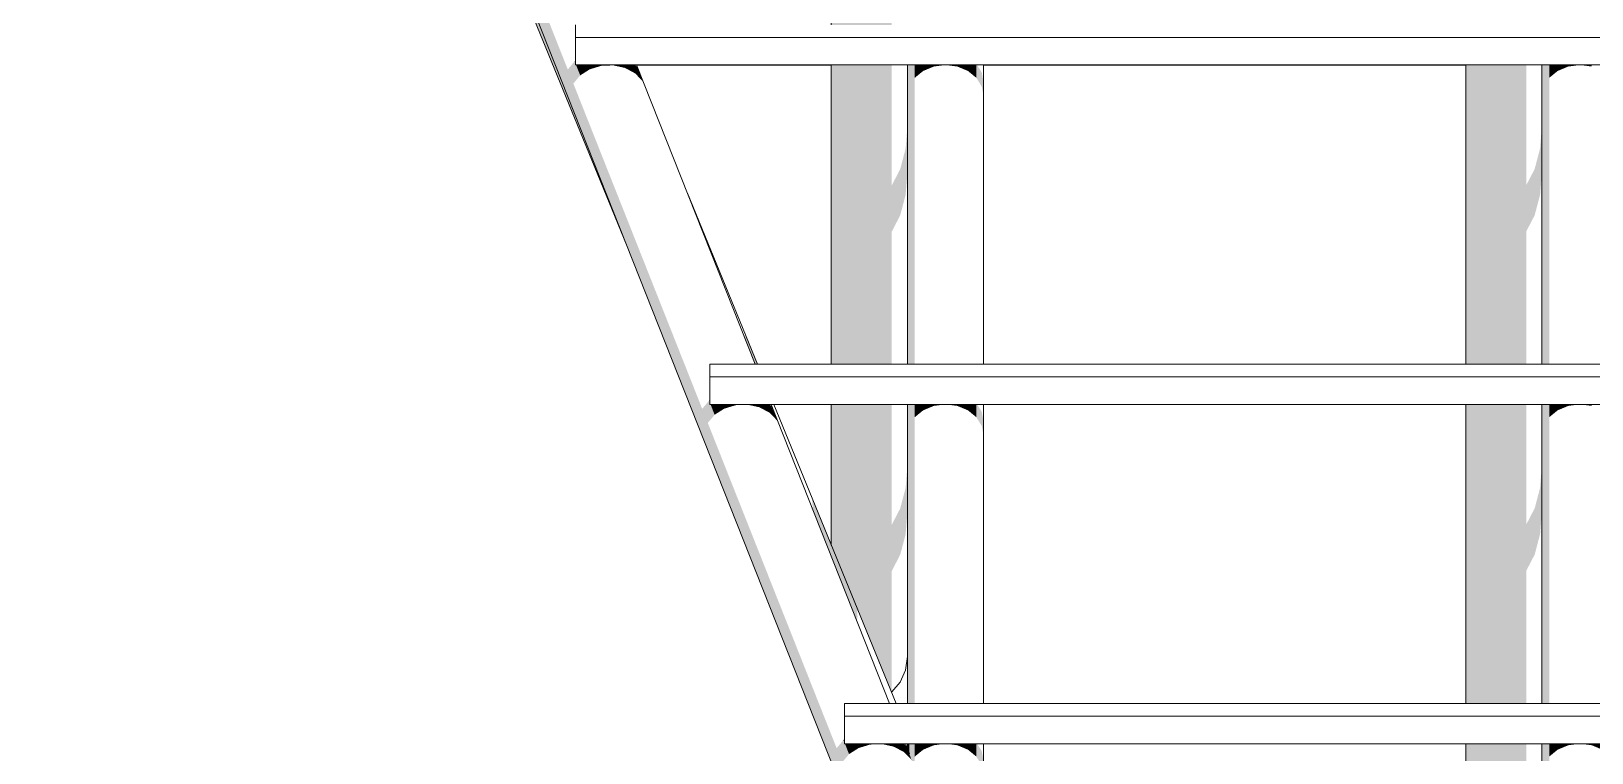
# Model space of a CAD drawing. Header units: millimetres. Extents: x -71878 to 121433, y -67383 to 83273.
# Drawn here: x 31349 to 33809, y -34814 to -33676 of the extents above; entities that cross this region are included whole.
import ezdxf

# ---------------------------------------------------------------- set-up
doc = ezdxf.new("R2010")
doc.units = ezdxf.units.MM
doc.header["$MEASUREMENT"] = 0
for name, color, linetype in [('COLUMNAS', 7, 'Continuous'), ('ENTIRADO', 7, 'Continuous'), ('Vigas', 7, 'Continuous')]:
    doc.layers.add(name, color=color, linetype=linetype)
for name, color, linetype, lineweight in [('COLUMNAS_Pluma_Nº__1', 7, 'Continuous', 0), ('ENTIRADO_Pluma_Nº__21', 7, 'Continuous', 5), ('Vigas_Pluma_Nº__21', 7, 'Continuous', 5)]:
    doc.layers.add(name, color=color, linetype=linetype, lineweight=lineweight)
for name, color, linetype, lineweight, true_color in [('COLUMNAS_Pluma_Nº__3', 7, 'Continuous', 0, 0x646464), ('ENTIRADO_Pluma_Nº__3', 7, 'Continuous', 0, 0x646464), ('Vigas_Pluma_Nº__3', 7, 'Continuous', 0, 0x646464)]:
    doc.layers.add(name, color=color, linetype=linetype, lineweight=lineweight, true_color=true_color)

# ---------------------------------------------------------------- blocks, each defined once
blk = doc.blocks.new('Elem Sección_43_2')
at = {"layer": 'Vigas_Pluma_Nº__3', "linetype": 'Continuous', "lineweight": 0, "true_color": 0x191919}
for points in [[(-41496.1, 9209.5), (-39951.8, 5307.3), (-39948.8, 5328.1), (-41493.2, 9230.7)], [(-39951.8, 5307.3), (-41496.1, 9209.5), (-41493.2, 9188.3), (-39948.8, 5285.7)], [(-40650.4, 7101), (-40641.6, 7078.7), (-40630.8, 7091.6), (-40637.3, 7108), (-40638.3, 7108), (-40638.3, 7110.4), (-40639.6, 7113.8)], [(-40638.3, 7110.4), (-40638.3, 7114.7), (-40639.6, 7113.8)], [(-40630.8, 7091.6), (-40615.7, 7101.2), (-40618.3, 7108), (-40637.3, 7108)], [(-40615.7, 7101.2), (-40597.6, 7106.7), (-40598.2, 7108), (-40618.3, 7108)], [(-40597.6, 7106.7), (-40578.5, 7107.4), (-40578.7, 7108), (-40598.2, 7108)], [(-40578.5, 7107.4), (-40560.2, 7103.4), (-40562, 7108), (-40578.7, 7108)], [(-40560.2, 7103.4), (-40544.4, 7094.9), (-40549.5, 7108), (-40562, 7108)], [(-40549.5, 7108), (-40544.4, 7094.9), (-40532.7, 7082.9), (-40541.5, 7105.1), (-40544.3, 7108)], [(-40532.7, 7082.9), (-40526.2, 7068.5), (-40535, 7090.7), (-40541.5, 7105.1)], [(-40438.5, 6565.6), (-40429.7, 6543.3), (-40418.9, 6556.2), (-40425.4, 6572.6), (-40426.4, 6572.6), (-40426.4, 6575), (-40427.7, 6578.4)], [(-40426.4, 6575), (-40426.4, 6579.3), (-40427.7, 6578.4)], [(-40418.9, 6556.2), (-40403.8, 6565.8), (-40406.5, 6572.6), (-40425.4, 6572.6)], [(-40403.8, 6565.8), (-40385.8, 6571.3), (-40386.3, 6572.6), (-40406.5, 6572.6)], [(-40385.8, 6571.3), (-40366.6, 6572), (-40366.9, 6572.6), (-40386.3, 6572.6)], [(-40366.6, 6572), (-40348.3, 6568), (-40350.1, 6572.6), (-40366.9, 6572.6)], [(-40348.3, 6568), (-40332.5, 6559.5), (-40337.7, 6572.6), (-40350.1, 6572.6)], [(-40337.7, 6572.6), (-40332.5, 6559.5), (-40320.8, 6547.5), (-40329.6, 6569.7), (-40332.4, 6572.6)], [(-40329.6, 6569.7), (-40320.8, 6547.5), (-40314.4, 6533.1), (-40323.2, 6555.3)], [(-40217.8, 6007.9), (-40207.1, 6020.8), (-40213.5, 6037.2), (-40214.5, 6037.2), (-40214.5, 6039.6), (-40215.9, 6043), (-40226.6, 6030.1)], [(-40214.5, 6039.6), (-40214.5, 6043.9), (-40215.9, 6043)], [(-40207.1, 6020.8), (-40191.9, 6030.4), (-40194.6, 6037.2), (-40213.5, 6037.2)], [(-40191.9, 6030.4), (-40173.9, 6035.9), (-40174.4, 6037.2), (-40194.6, 6037.2)], [(-40173.9, 6035.9), (-40154.8, 6036.6), (-40155, 6037.2), (-40174.4, 6037.2)], [(-40154.8, 6036.6), (-40136.4, 6032.5), (-40138.2, 6037.2), (-40155, 6037.2)], [(-40136.4, 6032.5), (-40120.6, 6024.1), (-40125.8, 6037.2), (-40138.2, 6037.2)], [(-40120.6, 6024.1), (-40108.9, 6012.1), (-40117.7, 6034.3), (-40120.5, 6037.2), (-40125.8, 6037.2)], [(-40106.5, 6006), (-40112, 6021.1), (-40113.1, 6024.5), (-40117.1, 6034.6), (-40113.5, 6025), (-40117.7, 6034.3), (-40108.9, 6012.1), (-40108.1, 6010.3), (-40106.9, 6007)]]:
    blk.add_hatch(color=250, dxfattribs=at).paths.add_polyline_path(points)
at = {"layer": 'Vigas_Pluma_Nº__21', "linetype": 'Continuous'}
for p, q in [((-39948.8, 5285.7), (-41493.2, 9188.3)), ((-40355, 6635.9), (-40541.9, 7108)), ((-40143.1, 6100.4), (-40330, 6572.6)), ((-40113.1, 6024.5), (-40118.1, 6037.2)), ((-40113.1, 6024.5), (-40112, 6021.1))]:
    blk.add_line(p, q, dxfattribs=at)
blk = doc.blocks.new('Elem Sección_132_2')
at = {"layer": 'COLUMNAS_Pluma_Nº__3', "linetype": 'Continuous', "lineweight": 0, "true_color": 0x191919}
for points in [[(-41293.2, 8627.9), (-40602.8, 6938.2), (-40837.5, 7531.4), (-41285.8, 8628.4), (-41287.7, 8622.5)], [(-40602.8, 6938.2), (-41293.2, 8627.9), (-41287.4, 8610.1), (-40557.6, 6824.1)], [(-40374.6, 6685.3), (-40356, 6638.4), (-40354.3, 6635.9), (-40351.5, 6635.9), (-40367.7, 6675.4)], [(-40265, 6424.2), (-40264.6, 6411.3), (-40193.7, 6237.7), (-40194.1, 6250.6)], [(-40194.7, 6230.8), (-40193.7, 6237.7), (-40264.6, 6411.3), (-40265, 6408.5)]]:
    blk.add_hatch(color=250, dxfattribs=at).paths.add_polyline_path(points)
at = {"layer": 'COLUMNAS_Pluma_Nº__1', "linetype": 'Continuous'}
for p, q in [((-41287.4, 8610.1), (-40557.6, 6824.1)), ((-40461.8, 6905.7), (-40351.5, 6635.9)), ((-40325.7, 6572.6), (-40132.8, 6100.4))]:
    blk.add_line(p, q, dxfattribs=at)
blk = doc.blocks.new('Elem Sección_147_2')
at = {"layer": 'Vigas_Pluma_Nº__3', "linetype": 'Continuous', "lineweight": 0, "true_color": 0x191919}
for points in [[(-39112, 7108), (-39115, 7108), (-39115, 6635.9), (-39112, 6635.9)], [(-39112, 6635.9), (-39103.5, 6635.9), (-39103.5, 7108), (-39112, 7108)], [(-39103.5, 7087.7), (-39090.2, 7098.6), (-39090.2, 7108), (-39103.5, 7108)], [(-39090.2, 7098.6), (-39073.5, 7105.6), (-39073.5, 7108), (-39090.2, 7108)], [(-39073.5, 7105.6), (-39055, 7108), (-39073.5, 7108)], [(-39055, 7108), (-39036.4, 7105.6), (-39036.4, 7108)], [(-39115, 6572.6), (-39115, 6100.4), (-39112, 6100.4), (-39112, 6572.6)], [(-39112, 6572.6), (-39112, 6100.4), (-39103.5, 6100.4), (-39103.5, 6572.6)], [(-39103.5, 6552.3), (-39090.2, 6563.2), (-39090.2, 6572.6), (-39103.5, 6572.6)], [(-39090.2, 6563.2), (-39073.5, 6570.2), (-39073.5, 6572.6), (-39090.2, 6572.6)], [(-39073.5, 6570.2), (-39055, 6572.6), (-39073.5, 6572.6)], [(-39055, 6572.6), (-39036.4, 6570.2), (-39036.4, 6572.6)], [(-39115, 6037.2), (-39115, 5565), (-39112, 5565), (-39112, 6037.2)], [(-39112, 6037.2), (-39112, 5565), (-39103.5, 5565), (-39103.5, 6037.2)], [(-39103.5, 6016.9), (-39090.2, 6027.8), (-39090.2, 6037.2), (-39103.5, 6037.2)], [(-39090.2, 6027.8), (-39073.5, 6034.8), (-39073.5, 6037.2), (-39090.2, 6037.2)], [(-39073.5, 6034.8), (-39055, 6037.2), (-39073.5, 6037.2)], [(-39036.4, 6037.2), (-39055, 6037.2), (-39036.4, 6034.8)], [(-39036.4, 6034.8), (-39019.7, 6027.8), (-39019.7, 6037.2), (-39036.4, 6037.2)]]:
    blk.add_hatch(color=250, dxfattribs=at).paths.add_polyline_path(points)
at = {"layer": 'Vigas_Pluma_Nº__21', "linetype": 'Continuous'}
for p, q in [((-39115, 6635.9), (-39115, 7108)), ((-39115, 6100.4), (-39115, 6572.6)), ((-39115, 5565), (-39115, 6037.2))]:
    blk.add_line(p, q, dxfattribs=at)
blk = doc.blocks.new('Elem Sección_148_2')
at = {"layer": 'Vigas_Pluma_Nº__3', "linetype": 'Continuous', "lineweight": 0, "true_color": 0x191919}
for points in [[(-40112, 7108), (-40115, 7108), (-40115, 6635.9), (-40112, 6635.9)], [(-40112, 7108), (-40112, 6635.9), (-40103.5, 6635.9), (-40103.5, 7108)], [(-40103.5, 7087.7), (-40090.2, 7098.6), (-40090.2, 7108), (-40103.5, 7108)], [(-40090.2, 7098.6), (-40073.5, 7105.6), (-40073.5, 7108), (-40090.2, 7108)], [(-40073.5, 7105.6), (-40055, 7108), (-40073.5, 7108)], [(-40055, 7108), (-40036.4, 7105.6), (-40036.4, 7108)], [(-40036.4, 7105.6), (-40019.7, 7098.6), (-40019.7, 7108), (-40036.4, 7108)], [(-40019.7, 7098.6), (-40006.4, 7087.7), (-40006.4, 7108), (-40019.7, 7108)], [(-40006.4, 7108), (-40006.4, 7087.7), (-39997.9, 7074), (-39997.9, 7096.2), (-40005.2, 7108)], [(-39997.9, 7074), (-39995, 7058.8), (-39995, 7081), (-39997.9, 7096.2)], [(-40115, 6572.6), (-40115, 6100.4), (-40112, 6100.4), (-40112, 6572.6)], [(-40112, 6572.6), (-40112, 6100.4), (-40103.5, 6100.4), (-40103.5, 6572.6)], [(-40103.5, 6552.3), (-40090.2, 6563.2), (-40090.2, 6572.6), (-40103.5, 6572.6)], [(-40090.2, 6563.2), (-40073.5, 6570.2), (-40073.5, 6572.6), (-40090.2, 6572.6)], [(-40073.5, 6570.2), (-40055, 6572.6), (-40073.5, 6572.6)], [(-40036.4, 6572.6), (-40055, 6572.6), (-40036.4, 6570.2)], [(-40036.4, 6570.2), (-40019.7, 6563.2), (-40019.7, 6572.6), (-40036.4, 6572.6)], [(-40019.7, 6563.2), (-40006.4, 6552.3), (-40006.4, 6572.6), (-40019.7, 6572.6)], [(-40006.4, 6572.6), (-40006.4, 6552.3), (-39997.9, 6538.6), (-39997.9, 6560.8), (-40005.2, 6572.6)], [(-39997.9, 6538.6), (-39995, 6523.4), (-39995, 6545.6), (-39997.9, 6560.8)], [(-40112, 6037.2), (-40115, 6037.2), (-40115, 6029.2), (-40113.1, 6024.5), (-40112, 6021.1)], [(-40112, 6021.1), (-40106.5, 6006), (-40103.5, 5991.4), (-40103.5, 6037.2), (-40112, 6037.2)], [(-40103.5, 6037.2), (-40103.5, 6016.9), (-40090.2, 6027.8), (-40090.2, 6037.2)], [(-40090.2, 6027.8), (-40073.5, 6034.8), (-40073.5, 6037.2), (-40090.2, 6037.2)], [(-40073.5, 6037.2), (-40073.5, 6034.8), (-40055, 6037.2)], [(-40055, 6037.2), (-40036.4, 6034.8), (-40036.4, 6037.2)], [(-40036.4, 6037.2), (-40036.4, 6034.8), (-40019.7, 6027.8), (-40019.7, 6037.2)], [(-40019.7, 6037.2), (-40019.7, 6027.8), (-40006.4, 6016.9), (-40006.4, 6037.2)], [(-40006.4, 6037.2), (-40006.4, 6016.9), (-39997.9, 6003.2), (-39997.9, 6025.4), (-40005.2, 6037.2)], [(-39997.9, 6003.2), (-39995, 5988), (-39995, 6010.2), (-39997.9, 6025.4)]]:
    blk.add_hatch(color=250, dxfattribs=at).paths.add_polyline_path(points)
at = {"layer": 'Vigas_Pluma_Nº__21', "linetype": 'Continuous'}
for p, q in [((-40115, 7108), (-40115, 6635.9)), ((-39995, 7108), (-39995, 6635.9)), ((-40115, 6572.6), (-40115, 6100.4)), ((-39995, 6572.6), (-39995, 6100.4)), ((-40115, 6037.2), (-40115, 6029.2)), ((-39995, 6037.2), (-39995, 5835.5))]:
    blk.add_line(p, q, dxfattribs=at)
blk = doc.blocks.new('Elem Sección_165_2')
at = {"layer": 'Vigas_Pluma_Nº__3', "linetype": 'Continuous', "lineweight": 0, "true_color": 0x191919}
for points in [[(-39232, 7108), (-39235, 7108), (-39235, 6635.9), (-39232, 6635.9)], [(-39232, 7108), (-39232, 6635.9), (-39223.5, 6635.9), (-39223.5, 7108)], [(-39210.2, 7108), (-39223.5, 7108), (-39223.5, 6635.9), (-39210.2, 6635.9)], [(-39193.5, 7108), (-39210.2, 7108), (-39210.2, 6635.9), (-39193.5, 6635.9)], [(-39175, 7108), (-39193.5, 7108), (-39193.5, 6635.9), (-39175, 6635.9)], [(-39175, 7108), (-39175, 6635.9), (-39156.4, 6635.9), (-39156.4, 7108)], [(-39139.7, 7108), (-39156.4, 7108), (-39156.4, 6635.9), (-39139.7, 6635.9)], [(-39115, 7012.1), (-39117.9, 6976.3), (-39117.9, 6903.3), (-39115, 6939.1)], [(-39117.9, 6976.3), (-39126.4, 6944), (-39126.4, 6871), (-39117.9, 6903.3)], [(-39126.4, 6944), (-39139.7, 6918.3), (-39139.7, 6845.4), (-39126.4, 6871)], [(-39235, 6572.6), (-39235, 6100.4), (-39232, 6100.4), (-39232, 6572.6)], [(-39232, 6572.6), (-39232, 6100.4), (-39223.5, 6100.4), (-39223.5, 6572.6)], [(-39223.5, 6572.6), (-39223.5, 6100.4), (-39210.2, 6100.4), (-39210.2, 6572.6)], [(-39193.5, 6572.6), (-39210.2, 6572.6), (-39210.2, 6100.4), (-39193.5, 6100.4)], [(-39193.5, 6100.4), (-39175, 6100.4), (-39175, 6572.6), (-39193.5, 6572.6)], [(-39175, 6572.6), (-39175, 6100.4), (-39156.4, 6100.4), (-39156.4, 6572.6)], [(-39156.4, 6572.6), (-39156.4, 6100.4), (-39139.7, 6100.4), (-39139.7, 6572.6)], [(-39115, 6476.7), (-39117.9, 6440.9), (-39117.9, 6367.9), (-39115, 6403.7)], [(-39117.9, 6440.9), (-39126.4, 6408.6), (-39126.4, 6335.6), (-39117.9, 6367.9)], [(-39126.4, 6408.6), (-39139.7, 6383), (-39139.7, 6310), (-39126.4, 6335.6)], [(-39235, 6037.2), (-39235, 5684), (-39232, 5684), (-39232, 6037.2)], [(-39232, 6037.2), (-39232, 5684), (-39223.5, 5684), (-39223.5, 6037.2)], [(-39223.5, 5684), (-39210.2, 5684), (-39210.2, 6037.2), (-39223.5, 6037.2)], [(-39193.5, 6037.2), (-39210.2, 6037.2), (-39210.2, 5684), (-39193.5, 5684)], [(-39175, 6037.2), (-39193.5, 6037.2), (-39193.5, 5684), (-39175, 5684)], [(-39156.4, 6037.2), (-39175, 6037.2), (-39175, 5684), (-39156.4, 5684)], [(-39156.4, 5684), (-39139.7, 5684), (-39139.7, 6037.2), (-39156.4, 6037.2)]]:
    blk.add_hatch(color=250, dxfattribs=at).paths.add_polyline_path(points)
at = {"layer": 'Vigas_Pluma_Nº__21', "linetype": 'Continuous'}
for p, q in [((-39235, 6635.9), (-39235, 7108)), ((-39235, 6100.4), (-39235, 6572.6)), ((-39235, 5684), (-39235, 6037.2))]:
    blk.add_line(p, q, dxfattribs=at)
blk = doc.blocks.new('Elem Sección_166_2')
at = {"layer": 'Vigas_Pluma_Nº__3', "linetype": 'Continuous', "lineweight": 0, "true_color": 0x191919}
for points in [[(-40235, 9215.3), (-40232, 9193.9), (-40223.5, 9174.7), (-40213.8, 9163.6), (-40150, 9163.6), (-40157.1, 9149.5), (-40156.4, 9149.6), (-40139.7, 9159.4), (-40126.4, 9174.7), (-40117.9, 9193.9), (-40115, 9215.3), (-40117.9, 9236.6), (-40119.8, 9240.9), (-40230.1, 9240.9), (-40232, 9236.6)], [(-40235, 9215.3), (-40235, 9136.3), (-40232, 9136.3), (-40232, 9193.9)], [(-40117.9, 9193.9), (-40117.9, 9140.1), (-40115, 9169.8), (-40115, 9170.7), (-40115, 9215.3)], [(-40232, 9193.9), (-40232, 9136.3), (-40223.5, 9136.3), (-40223.5, 9174.7)], [(-40223.5, 9174.7), (-40223.5, 9136.3), (-40210.2, 9136.3), (-40210.2, 9159.4)], [(-40139.7, 9136.3), (-40126.4, 9136.3), (-40126.4, 9174.7), (-40139.7, 9159.4)], [(-40117.9, 9193.9), (-40126.4, 9174.7), (-40126.4, 9136.3), (-40119, 9136.3), (-40117.9, 9140.1)], [(-40210.2, 9159.4), (-40210.2, 9136.3), (-40193.5, 9136.3), (-40193.5, 9149.6)], [(-40156.4, 9149.6), (-40156.4, 9136.3), (-40139.7, 9136.3), (-40139.7, 9159.4)], [(-40115, 9136.3), (-40115, 9153.6), (-40116.4, 9136.3)], [(-40193.5, 9149.6), (-40193.5, 9136.3), (-40175, 9136.3), (-40175, 9146.2)], [(-40156.4, 9149.6), (-40175, 9146.2), (-40175, 9136.3), (-40156.4, 9136.3)], [(-40235, 8777.5), (-40232, 8777.5), (-40232, 8896.3), (-40235, 8896.3)], [(-40232, 8777.5), (-40223.5, 8777.5), (-40223.5, 8896.3), (-40232, 8896.3)], [(-40223.5, 8777.5), (-40210.2, 8777.5), (-40210.2, 8896.3), (-40223.5, 8896.3)], [(-40210.2, 8896.3), (-40210.2, 8777.5), (-40193.5, 8777.5), (-40193.5, 8896.3)], [(-40175, 8896.3), (-40193.5, 8896.3), (-40193.5, 8777.5), (-40175, 8777.5)], [(-40156.4, 8896.3), (-40175, 8896.3), (-40175, 8777.5), (-40156.4, 8777.5)], [(-40156.4, 8777.5), (-40139.7, 8777.5), (-40139.7, 8896.3), (-40156.4, 8896.3)], [(-40232, 8714.2), (-40235, 8714.2), (-40235, 8242.1), (-40232, 8242.1)], [(-40232, 8242.1), (-40223.5, 8242.1), (-40223.5, 8714.2), (-40232, 8714.2)], [(-40210.2, 8714.2), (-40223.5, 8714.2), (-40223.5, 8242.1), (-40210.2, 8242.1)], [(-40193.5, 8714.2), (-40210.2, 8714.2), (-40210.2, 8242.1), (-40193.5, 8242.1)], [(-40193.5, 8714.2), (-40193.5, 8242.1), (-40175, 8242.1), (-40175, 8714.2)], [(-40156.4, 8714.2), (-40175, 8714.2), (-40175, 8242.1), (-40156.4, 8242.1)], [(-40156.4, 8714.2), (-40156.4, 8242.1), (-40139.7, 8242.1), (-40139.7, 8714.2)], [(-40115, 8618.2), (-40117.9, 8582.4), (-40117.9, 8509.4), (-40115, 8545.2)], [(-40117.9, 8582.4), (-40126.4, 8550.1), (-40126.4, 8477.1), (-40117.9, 8509.4)], [(-40126.4, 8550.1), (-40139.7, 8524.5), (-40139.7, 8451.5), (-40126.4, 8477.1)], [(-40235, 8178.8), (-40235, 7706.7), (-40232, 7706.7), (-40232, 8178.8)], [(-40223.5, 8178.8), (-40232, 8178.8), (-40232, 7706.7), (-40223.5, 7706.7)], [(-40223.5, 7706.7), (-40210.2, 7706.7), (-40210.2, 8178.8), (-40223.5, 8178.8)], [(-40193.5, 8178.8), (-40210.2, 8178.8), (-40210.2, 7706.7), (-40193.5, 7706.7)], [(-40193.5, 8178.8), (-40193.5, 7706.7), (-40175, 7706.7), (-40175, 8178.8)], [(-40156.4, 8178.8), (-40175, 8178.8), (-40175, 7706.7), (-40156.4, 7706.7)], [(-40156.4, 8178.8), (-40156.4, 7706.7), (-40139.7, 7706.7), (-40139.7, 8178.8)], [(-40115, 8082.8), (-40117.9, 8047), (-40117.9, 7974), (-40115, 8009.8)], [(-40117.9, 8047), (-40126.4, 8014.7), (-40126.4, 7941.7), (-40117.9, 7974)], [(-40126.4, 8014.7), (-40139.7, 7989), (-40139.7, 7916.1), (-40126.4, 7941.7)], [(-40235, 7643.4), (-40235, 7171.3), (-40232, 7171.3), (-40232, 7643.4)], [(-40232, 7171.3), (-40223.5, 7171.3), (-40223.5, 7643.4), (-40232, 7643.4)], [(-40223.5, 7171.3), (-40210.2, 7171.3), (-40210.2, 7643.4), (-40223.5, 7643.4)], [(-40193.5, 7643.4), (-40210.2, 7643.4), (-40210.2, 7171.3), (-40193.5, 7171.3)], [(-40175, 7643.4), (-40193.5, 7643.4), (-40193.5, 7171.3), (-40175, 7171.3)], [(-40175, 7171.3), (-40156.4, 7171.3), (-40156.4, 7643.4), (-40175, 7643.4)], [(-40156.4, 7643.4), (-40156.4, 7171.3), (-40139.7, 7171.3), (-40139.7, 7643.4)], [(-40115, 7547.3), (-40117.9, 7511.5), (-40117.9, 7438.6), (-40115, 7474.4)], [(-40117.9, 7511.5), (-40126.4, 7479.2), (-40126.4, 7406.3), (-40117.9, 7438.6)], [(-40126.4, 7479.2), (-40139.7, 7453.6), (-40139.7, 7380.7), (-40126.4, 7406.3)], [(-40235, 6635.9), (-40232, 6635.9), (-40232, 7108), (-40235, 7108)], [(-40223.5, 7108), (-40232, 7108), (-40232, 6635.9), (-40223.5, 6635.9)], [(-40223.5, 6635.9), (-40210.2, 6635.9), (-40210.2, 7108), (-40223.5, 7108)], [(-40210.2, 7108), (-40210.2, 6635.9), (-40193.5, 6635.9), (-40193.5, 7108)], [(-40193.5, 7108), (-40193.5, 6635.9), (-40175, 6635.9), (-40175, 7108)], [(-40175, 7108), (-40175, 6635.9), (-40156.4, 6635.9), (-40156.4, 7108)], [(-40156.4, 7108), (-40156.4, 6635.9), (-40139.7, 6635.9), (-40139.7, 7108)], [(-40115, 7011.9), (-40117.9, 6976.1), (-40117.9, 6903.2), (-40115, 6939)], [(-40117.9, 6903.2), (-40117.9, 6976.1), (-40126.4, 6943.8), (-40126.4, 6870.9)], [(-40126.4, 6943.8), (-40139.7, 6918.2), (-40139.7, 6845.2), (-40126.4, 6870.9)], [(-40235, 6572.6), (-40235, 6350.5), (-40232, 6343.3), (-40232, 6572.6)], [(-40223.5, 6572.6), (-40232, 6572.6), (-40232, 6343.3), (-40223.5, 6322.5)], [(-40223.5, 6322.5), (-40210.2, 6290), (-40210.2, 6572.6), (-40223.5, 6572.6)], [(-40210.2, 6290), (-40193.5, 6249.1), (-40193.5, 6572.6), (-40210.2, 6572.6)], [(-40175, 6572.6), (-40193.5, 6572.6), (-40193.5, 6249.1), (-40175, 6203.7)], [(-40156.4, 6572.6), (-40175, 6572.6), (-40175, 6203.7), (-40156.4, 6158.3)], [(-40156.4, 6572.6), (-40156.4, 6158.3), (-40140.1, 6118.5), (-40139.7, 6118.8), (-40139.7, 6572.6)], [(-40115, 6476.5), (-40117.9, 6440.7), (-40117.9, 6367.7), (-40115, 6403.5)], [(-40117.9, 6440.7), (-40126.4, 6408.4), (-40126.4, 6335.4), (-40117.9, 6367.7)], [(-40126.4, 6335.4), (-40126.4, 6408.4), (-40139.7, 6382.8), (-40139.7, 6309.8)]]:
    blk.add_hatch(color=250, dxfattribs=at).paths.add_polyline_path(points)
at = {"layer": 'Vigas_Pluma_Nº__21', "linetype": 'Continuous'}
for p, q in [((-40232, 9236.6), (-40226.3, 9249.6)), ((-40123.6, 9249.6), (-40117.9, 9236.6)), ((-40235, 9215.3), (-40232, 9236.6)), ((-40117.9, 9236.6), (-40115, 9215.3)), ((-40232, 9193.9), (-40235, 9215.3)), ((-40235, 9215.3), (-40235, 9136.3)), ((-40115, 9215.3), (-40117.9, 9193.9)), ((-40223.5, 9174.7), (-40232, 9193.9)), ((-40210.2, 9159.4), (-40223.5, 9174.7)), ((-40126.4, 9174.7), (-40139.7, 9159.4)), ((-40117.9, 9193.9), (-40126.4, 9174.7)), ((-40193.5, 9149.6), (-40210.2, 9159.4)), ((-40139.7, 9159.4), (-40156.4, 9149.6)), ((-40175, 9146.2), (-40193.5, 9149.6)), ((-40156.4, 9149.6), (-40175, 9146.2)), ((-40235, 8896.3), (-40235, 8777.5)), ((-40235, 8714.2), (-40235, 8242.1)), ((-40235, 8178.8), (-40235, 7706.7)), ((-40235, 7643.4), (-40235, 7171.3)), ((-40235, 7108), (-40235, 6635.9)), ((-40235, 6572.6), (-40235, 6350.5)), ((-40115, 6174.7), (-40117.9, 6153.3)), ((-40117.9, 6153.3), (-40126.4, 6134.1)), ((-40126.4, 6134.1), (-40139.7, 6118.8)), ((-40139.7, 6118.8), (-40140.1, 6118.5))]:
    blk.add_line(p, q, dxfattribs=at)
blk = doc.blocks.new('Elem Sección_194_2')
at = {"layer": 'ENTIRADO_Pluma_Nº__21', "linetype": 'Continuous'}
for p, q in [((-40638.3, 7151.4), (-40638.3, 7171.3)), ((-40638.3, 7108), (-40638.3, 7151.4)), ((-24011.7, 7151.4), (-40638.3, 7151.4)), ((-24011.7, 7108), (-40638.3, 7108))]:
    blk.add_line(p, q, dxfattribs=at)
blk = doc.blocks.new('Elem Sección_195_2')
at = {"layer": 'ENTIRADO_Pluma_Nº__21', "linetype": 'Continuous'}
for p, q in [((-40426.4, 6616), (-40426.4, 6635.9)), ((-24223.6, 6635.9), (-40426.4, 6635.9)), ((-40426.4, 6572.6), (-40426.4, 6616)), ((-24223.6, 6616), (-40426.4, 6616)), ((-24223.6, 6572.6), (-40426.4, 6572.6))]:
    blk.add_line(p, q, dxfattribs=at)
blk = doc.blocks.new('Elem Sección_196_2')
at = {"layer": 'ENTIRADO_Pluma_Nº__21', "linetype": 'Continuous'}
for p, q in [((-40214.5, 6080.6), (-40214.5, 6100.4)), ((-24435.4, 6100.4), (-40214.5, 6100.4)), ((-40214.5, 6037.2), (-40214.5, 6080.6)), ((-24435.4, 6080.6), (-40214.5, 6080.6)), ((-24435.4, 6037.2), (-40214.5, 6037.2))]:
    blk.add_line(p, q, dxfattribs=at)
blk = doc.blocks.new('Elem Sección_201_2')
at = {"layer": 'ENTIRADO_Pluma_Nº__3', "linetype": 'Continuous', "lineweight": 0, "true_color": 0x191919}
for points in [[(-40541.9, 7108), (-40541.8, 7107.9), (-40235, 7107.9), (-40235, 7108)], [(-39995, 7108), (-39995, 7107.9), (-39235, 7107.9), (-39235, 7108)]]:
    blk.add_hatch(color=250, dxfattribs=at).paths.add_polyline_path(points)
at = {"layer": 'ENTIRADO_Pluma_Nº__21', "linetype": 'Continuous'}
for p, q in [((-40235, 7107.9), (-40541.8, 7107.9)), ((-39235, 7107.9), (-39995, 7107.9))]:
    blk.add_line(p, q, dxfattribs=at)
blk = doc.blocks.new('Elem Sección_202_2')
at = {"layer": 'ENTIRADO_Pluma_Nº__3', "linetype": 'Continuous', "lineweight": 0, "true_color": 0x191919}
for points in [[(-40235, 6572.6), (-40325.7, 6572.6), (-40325.7, 6572.5), (-40235, 6572.5)], [(-39235, 6572.6), (-39995, 6572.6), (-39995, 6572.5), (-39235, 6572.5)]]:
    blk.add_hatch(color=250, dxfattribs=at).paths.add_polyline_path(points)
at = {"layer": 'ENTIRADO_Pluma_Nº__21', "linetype": 'Continuous'}
for p, q in [((-40235, 6572.5), (-40325.7, 6572.5)), ((-39235, 6572.5), (-39995, 6572.5))]:
    blk.add_line(p, q, dxfattribs=at)
blk = doc.blocks.new('Elem Sección_203_2')
at = {"layer": 'ENTIRADO_Pluma_Nº__3', "linetype": 'Continuous', "lineweight": 0, "true_color": 0x191919}
blk.add_hatch(color=250, dxfattribs=at).paths.add_polyline_path([(-39995, 6037.2), (-39995, 6037.1), (-39235, 6037.1), (-39235, 6037.2)])
at = {"layer": 'ENTIRADO_Pluma_Nº__21', "linetype": 'Continuous'}
blk.add_line((-39235, 6037.1), (-39995, 6037.1), dxfattribs=at)

msp = doc.modelspace()

# ---------------------------------------------------------------- block references
at = {"layer": 'COLUMNAS', "lineweight": 0}
msp.add_blockref('Elem Sección_132_2', (72845.285, -40836.883), dxfattribs=at)
at = {"layer": 'ENTIRADO', "lineweight": 0}
for name in ['Elem Sección_194_2', 'Elem Sección_201_2', 'Elem Sección_195_2', 'Elem Sección_202_2', 'Elem Sección_196_2', 'Elem Sección_203_2']:
    msp.add_blockref(name, (72845.285, -40836.883), dxfattribs=at)
at = {"layer": 'Vigas', "lineweight": 0}
for name in ['Elem Sección_43_2', 'Elem Sección_166_2', 'Elem Sección_148_2', 'Elem Sección_165_2', 'Elem Sección_147_2']:
    msp.add_blockref(name, (72845.285, -40836.883), dxfattribs=at)

doc.saveas('drawing.dxf')
